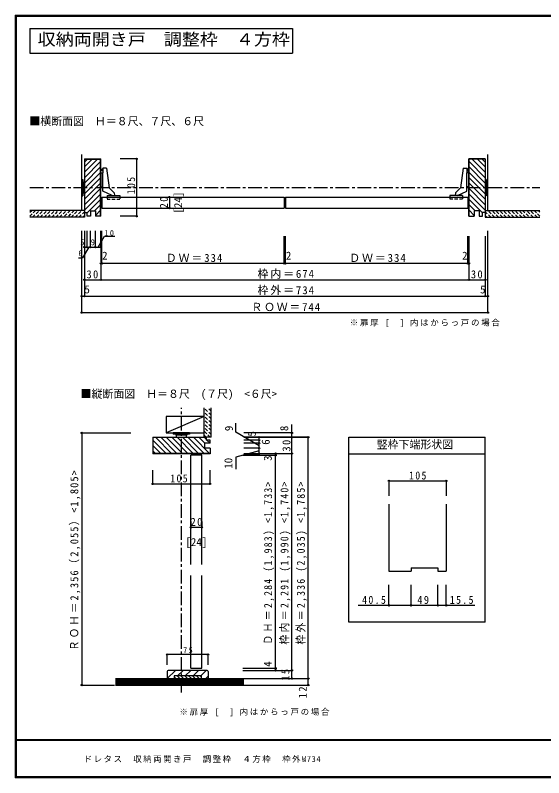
# Model space of a CAD drawing. Units: millimetres, scale not verified. Extents: x -973 to 977, y -718 to 696.
# Drawn here: x -973 to -5, y -701 to 696 of the extents above; entities that cross this region are included whole.
import ezdxf
from ezdxf.enums import TextEntityAlignment as Align

# ---------------------------------------------------------------- set-up
doc = ezdxf.new("R2010")
doc.units = ezdxf.units.MM
doc.header["$LTSCALE"] = 5
doc.header["$PDMODE"] = 32
doc.header["$PDSIZE"] = 2.5
doc.linetypes.add('CHAIN1', pattern=[8, 5, -1, 1, -1])
doc.linetypes.add('DASHED1', pattern=[1.8, 1.2, -0.6])
for name, color, linetype in [('0-0_補助線', 3, 'Continuous'), ('0-1_通り芯', 4, 'CHAIN1'), ('0-3_仕上げ', 2, 'Continuous'), ('0-4_枠', 3, 'Continuous'), ('0-6_扉', 6, 'Continuous'), ('0-7_金物', 7, 'Continuous'), ('0-A_文字', 7, 'Continuous'), ('0-B_寸法', 7, 'Continuous'), ('0-C_ハッチ', 4, 'Continuous'), ('F-1_枠', 6, 'Continuous'), ('F-A_文字', 7, 'Continuous')]:
    doc.layers.add(name, color=color, linetype=linetype)
doc.styles.add('ＭＳ ゴシック', font='')
doc.styles.get('ＭＳ ゴシック').set_extended_font_data('MS Gothic')

msp = doc.modelspace()

# ---------------------------------------------------------------- linework, layer by layer
at = {"layer": '0-0_補助線'}
for p, q in [((-362.639, -77.213), (-112.639, -77.213)), ((-362.639, -415.718), (-362.639, -77.213)), ((-112.639, -415.718), (-112.639, -77.213)), ((-362.639, -107.213), (-112.639, -107.213)), ((-288.955, -199.822), (-288.955, -322.188)), ((-183.955, -199.822), (-183.955, -322.188)), ((-248.455, -316.488), (-199.455, -316.488)), ((-248.455, -316.488), (-248.455, -322.188)), ((-199.455, -316.488), (-199.455, -322.188)), ((-288.955, -322.188), (-248.455, -322.188)), ((-199.455, -322.188), (-183.955, -322.188)), ((-112.639, -415.718), (-362.639, -415.718)), ((-680.166, -504.214), (-695.166, -519.214)), ((-695.139, -506.214), (-695.139, -519.214)), ((-622.139, -504.214), (-693.139, -504.214)), ((-666.024, -504.214), (-676.024, -514.214)), ((-651.881, -504.214), (-661.881, -514.214)), ((-637.739, -504.214), (-647.739, -514.214)), ((-623.597, -504.214), (-633.597, -514.214)), ((-620.139, -514.898), (-624.455, -519.214)), ((-620.139, -506.214), (-620.139, -519.214))]:
    msp.add_line(p, q, dxfattribs=at)
at = {"layer": '0-0_補助線', "color": 4}
for p, q in [((-288.955, -157.201), (-183.955, -157.201)), ((-288.955, -157.201), (-288.955, -184.335)), ((-183.955, -157.201), (-183.955, -184.335)), ((-288.955, -385.038), (-288.955, -347.279)), ((-248.455, -385.038), (-248.455, -347.279)), ((-199.455, -385.038), (-199.455, -347.279)), ((-183.955, -385.038), (-183.955, -347.279)), ((-248.455, -385.038), (-345.418, -385.038)), ((-199.455, -385.038), (-248.455, -385.038)), ((-131.951, -385.038), (-199.455, -385.038))]:
    msp.add_line(p, q, dxfattribs=at)
at = {"layer": '0-0_補助線', "color": 7}
for p, q in [((-682.139, -516.205), (-679.131, -519.214)), ((-677.06, -514.214), (-672.06, -519.214)), ((-669.989, -514.214), (-664.989, -519.214)), ((-662.918, -514.214), (-657.918, -519.214)), ((-655.847, -514.214), (-650.847, -519.214)), ((-648.775, -514.214), (-643.775, -519.214)), ((-641.704, -514.214), (-636.704, -519.214)), ((-634.633, -514.214), (-633.139, -515.708)), ((-633.139, -514.214), (-633.139, -519.214))]:
    msp.add_line(p, q, dxfattribs=at)
msp.add_lwpolyline([(-633.139, -514.214), (-682.139, -514.214), (-682.139, -519.214)], dxfattribs=at)
at = {"layer": '0-0_補助線'}
for centre, start, end in [((-693.139, -506.214), 90, 180), ((-622.139, -506.214), 0, 90)]:
    msp.add_arc(centre, 2, start, end, dxfattribs=at)
at = {"layer": '0-0_補助線', "color": 7}
for p in [(-288.955, -157.201), (-183.955, -157.201), (-288.955, -385.038), (-248.455, -385.038), (-199.455, -385.038), (-183.955, -385.038)]:
    msp.add_point(p, dxfattribs=at)
at = {"layer": '0-1_通り芯'}
for p, q in [((-946.639, 380.25), (-12.639, 380.25)), ((-669.139, -544.796), (-669.139, -23.214))]:
    msp.add_line(p, q, dxfattribs=at)
at = {"layer": '0-3_仕上げ', "color": 3}
for p, q in [((-851.639, 338.25), (-851.639, 440.75)), ((-107.639, 338.25), (-107.639, 440.75))]:
    msp.add_line(p, q, dxfattribs=at)
at = {"layer": '0-3_仕上げ'}
for p, q in [((-846.639, 338.25), (-946.639, 338.25)), ((-846.639, 338.25), (-846.639, 325.75)), ((-112.639, 338.25), (-12.639, 338.25)), ((-112.639, 338.25), (-112.639, 325.75)), ((-846.639, 325.75), (-946.639, 325.75)), ((-112.639, 325.75), (-12.639, 325.75)), ((-627.139, -77.214), (-627.139, -23.214)), ((-614.639, -77.214), (-614.639, -23.214)), ((-614.639, -77.214), (-627.139, -77.214)), ((-789.639, -519.214), (-554.639, -519.214)), ((-789.639, -531.214), (-554.639, -531.214))]:
    msp.add_line(p, q, dxfattribs=at)
at = {"layer": '0-3_仕上げ', "color": 7}
for p, q in [((-789.639, -521.214), (-554.639, -521.214)), ((-789.639, -523.214), (-554.639, -523.214)), ((-554.639, -525.214), (-789.639, -525.214)), ((-554.639, -527.214), (-789.639, -527.214)), ((-554.639, -529.214), (-789.639, -529.214))]:
    msp.add_line(p, q, dxfattribs=at)
at = {"layer": '0-3_仕上げ', "color": 4}
for points in [[(-627.139, -69.214), (-627.139, -39.214), (-697.139, -39.214), (-697.139, -69.214)], [(-627.139, -39.214), (-697.139, -69.214), (-627.139, -69.214)]]:
    msp.add_lwpolyline(points, dxfattribs=at)
at = {"layer": '0-4_枠'}
for p, q in [((-846.639, 432.75), (-816.639, 432.75)), ((-846.639, 432.75), (-846.639, 334.75)), ((-846.639, 432.25), (-817.139, 432.25)), ((-817.139, 327.75), (-817.139, 432.25)), ((-816.639, 327.75), (-816.639, 432.75)), ((-142.639, 327.75), (-142.639, 432.75)), ((-112.639, 432.75), (-142.639, 432.75)), ((-142.139, 327.75), (-142.139, 432.25)), ((-112.639, 432.25), (-142.139, 432.25)), ((-112.639, 432.75), (-112.639, 334.75)), ((-835.639, 337.75), (-826.639, 337.75)), ((-835.639, 337.75), (-835.639, 327.75)), ((-826.639, 337.75), (-826.639, 327.75)), ((-123.639, 337.75), (-132.639, 337.75)), ((-132.639, 337.75), (-132.639, 327.75)), ((-123.639, 337.75), (-123.639, 327.75)), ((-846.639, 334.75), (-841.639, 334.75)), ((-841.639, 327.75), (-841.639, 334.75)), ((-835.639, 327.75), (-841.639, 327.75)), ((-816.639, 327.75), (-826.639, 327.75)), ((-142.639, 327.75), (-132.639, 327.75)), ((-123.639, 327.75), (-117.639, 327.75)), ((-117.639, 327.75), (-117.639, 334.75)), ((-112.639, 334.75), (-117.639, 334.75)), ((-721.639, -77.214), (-623.639, -77.214)), ((-721.639, -77.214), (-721.639, -107.214)), ((-721.139, -77.214), (-721.139, -106.714)), ((-623.639, -77.214), (-623.639, -82.214)), ((-626.639, -88.214), (-626.639, -97.214)), ((-616.639, -88.214), (-626.639, -88.214)), ((-616.639, -97.214), (-626.639, -97.214)), ((-616.639, -97.214), (-616.639, -107.214)), ((-616.639, -107.214), (-721.639, -107.214)), ((-616.639, -106.714), (-721.139, -106.714)), ((-695.139, -519.214), (-620.139, -519.214))]:
    msp.add_line(p, q, dxfattribs=at)
msp.add_lwpolyline([(-616.639, -88.214), (-616.639, -82.214), (-623.639, -82.214)], dxfattribs=at)
at = {"layer": '0-6_扉'}
for p, q in [((-814.639, 362.75), (-480.639, 362.75)), ((-814.639, 362.75), (-814.639, 342.75)), ((-480.639, 362.75), (-480.639, 342.75)), ((-478.639, 362.75), (-144.639, 362.75)), ((-478.639, 362.75), (-478.639, 342.75)), ((-144.639, 362.75), (-144.639, 342.75)), ((-814.639, 342.75), (-480.639, 342.75)), ((-478.639, 342.75), (-144.639, 342.75)), ((-651.638, -310.214), (-651.638, -110.214)), ((-631.638, -110.214), (-651.638, -110.214)), ((-631.638, -310.214), (-631.638, -110.214)), ((-651.638, -500.214), (-651.638, -330.214))]:
    msp.add_line(p, q, dxfattribs=at)
msp.add_lwpolyline([(-651.638, -500.214), (-631.638, -500.214), (-631.638, -330.214)], dxfattribs=at)
at = {"layer": '0-7_金物'}
for p, q in [((-816.639, 407.491), (-812.889, 407.491)), ((-816.639, 407.491), (-816.639, 381.591)), ((-814.658, 413.853), (-814.872, 411.06)), ((-813.445, 410.822), (-814.872, 411.06)), ((-814.658, 413.853), (-813.03, 415.073)), ((-813.445, 412.034), (-812.978, 412.268)), ((-813.445, 410.822), (-813.445, 412.034)), ((-813.039, 415.541), (-812.889, 407.491)), ((-806.039, 415.492), (-813.039, 415.541)), ((-812.889, 381.591), (-812.889, 407.491)), ((-806.039, 415.492), (-801.119, 379.501)), ((-153.24, 415.492), (-158.16, 379.501)), ((-153.24, 415.492), (-146.24, 415.541)), ((-146.24, 415.541), (-146.389, 407.491)), ((-146.389, 381.591), (-146.389, 407.491)), ((-142.639, 407.491), (-146.389, 407.491)), ((-145.834, 412.034), (-146.301, 412.268)), ((-144.621, 413.853), (-146.249, 415.073)), ((-145.834, 410.822), (-145.834, 412.034)), ((-145.834, 410.822), (-144.406, 411.06)), ((-144.621, 413.853), (-144.406, 411.06)), ((-142.639, 407.491), (-142.639, 381.591)), ((-851.639, 395.25), (-851.639, 365.25)), ((-851.639, 395.25), (-849.639, 395.25)), ((-849.639, 395.25), (-849.639, 365.25)), ((-107.639, 395.25), (-109.639, 395.25)), ((-109.639, 365.25), (-109.639, 395.25)), ((-107.639, 365.25), (-107.639, 395.25)), ((-849.639, 390.25), (-847.639, 390.25)), ((-847.639, 390.25), (-847.639, 370.25)), ((-847.639, 389.25), (-846.639, 389.25)), ((-816.639, 381.591), (-812.887, 381.591)), ((-812.838, 373.734), (-812.889, 382.041)), ((-801.119, 379.501), (-792.026, 370.812)), ((-158.16, 379.501), (-167.253, 370.812)), ((-146.441, 373.734), (-146.389, 382.041)), ((-142.639, 381.591), (-146.392, 381.591)), ((-111.639, 389.25), (-112.639, 389.25)), ((-111.639, 370.25), (-111.639, 390.25)), ((-109.639, 390.25), (-111.639, 390.25)), ((-851.639, 365.25), (-849.639, 365.25)), ((-849.639, 370.25), (-847.639, 370.25)), ((-847.639, 371.25), (-846.639, 371.25)), ((-795.66, 365.75), (-812.838, 373.734)), ((-805.247, 365.75), (-781.697, 365.75)), ((-792.026, 370.812), (-791.785, 365.75)), ((-154.032, 365.75), (-177.582, 365.75)), ((-167.253, 370.812), (-167.494, 365.75)), ((-163.619, 365.75), (-146.441, 373.734)), ((-111.639, 371.25), (-112.639, 371.25)), ((-109.639, 370.25), (-111.639, 370.25)), ((-107.639, 365.25), (-109.639, 365.25)), ((-654.139, -69.214), (-684.139, -69.214)), ((-684.139, -69.214), (-684.139, -71.214)), ((-654.139, -69.214), (-654.139, -71.214)), ((-654.139, -71.214), (-684.139, -71.214)), ((-679.139, -71.214), (-679.139, -73.214)), ((-659.139, -73.214), (-679.139, -73.214)), ((-678.139, -77.214), (-678.139, -73.214)), ((-660.139, -73.214), (-660.139, -77.214)), ((-659.139, -71.214), (-659.139, -73.214))]:
    msp.add_line(p, q, dxfattribs=at)
at = {"layer": '0-7_金物', "linetype": 'DASHED1'}
for p, q in [((-805.247, 365.75), (-805.247, 358.76)), ((-781.697, 365.75), (-781.697, 358.76)), ((-177.582, 365.75), (-177.582, 358.76)), ((-154.032, 365.75), (-154.032, 358.76)), ((-805.247, 358.76), (-781.697, 358.76)), ((-154.032, 358.76), (-177.582, 358.76))]:
    msp.add_line(p, q, dxfattribs=at)
at = {"layer": '0-A_文字', "color": 3}
for p, q in [((-946.639, 671.667), (-946.639, 626.667)), ((-946.639, 671.667), (-465.476, 671.667)), ((-465.476, 671.667), (-465.476, 626.667)), ((-946.639, 626.667), (-465.476, 626.667))]:
    msp.add_line(p, q, dxfattribs=at)
at = {"layer": '0-A_文字', "color": 4}
for p, q in [((-526.639, -82.213), (-554.639, -82.213)), ((-526.639, -88.213), (-554.639, -88.213)), ((-526.639, -97.213), (-554.639, -97.213)), ((-526.639, -102.213), (-569.213, -113.621)), ((-554.639, -107.213), (-526.639, -107.213)), ((-526.639, -107.214), (-554.639, -107.214)), ((-569.213, -113.621), (-569.213, -135.489))]:
    msp.add_line(p, q, dxfattribs=at)
msp.add_lwpolyline([(-526.639, -92.713), (-569.213, -68.134), (-569.213, -51.284)], dxfattribs=at)
at = {"layer": '0-A_文字'}
for p in [(-526.639, -77.213), (-526.639, -82.213), (-526.639, -88.213), (-526.639, -97.213), (-526.639, -107.213), (-526.639, -107.214)]:
    msp.add_point(p, dxfattribs=at)
at = {"layer": '0-B_寸法', "color": 4}
for p, q in [((-751.205, 432.75), (-781.205, 432.75)), ((-751.205, 432.75), (-751.205, 327.75)), ((-703.047, 362.75), (-691.154, 362.75)), ((-691.154, 362.75), (-691.154, 342.75)), ((-703.047, 342.75), (-691.154, 342.75)), ((-751.205, 327.75), (-781.205, 327.75)), ((-851.639, 151.25), (-851.639, 301.25)), ((-846.639, 301.25), (-846.639, 181.25)), ((-841.639, 271.25), (-841.639, 301.25)), ((-835.639, 271.25), (-835.639, 301.25)), ((-826.639, 271.25), (-826.639, 301.25)), ((-816.639, 271.25), (-816.639, 301.25)), ((-814.639, 241.25), (-814.639, 301.25)), ((-107.639, 151.25), (-107.639, 301.25)), ((-821.639, 271.25), (-810.092, 291.25)), ((-816.639, 291.25), (-816.639, 211.25)), ((-810.092, 291.25), (-790.748, 291.25)), ((-480.639, 241.25), (-480.639, 291.25)), ((-478.639, 241.25), (-478.639, 291.25)), ((-144.639, 241.25), (-144.639, 291.25)), ((-142.639, 241.25), (-142.639, 291.25)), ((-142.639, 291.25), (-142.639, 211.25)), ((-112.639, 291.25), (-112.639, 181.25)), ((-838.639, 271.25), (-850.186, 251.25)), ((-846.639, 271.25), (-816.639, 271.25)), ((-857.298, 251.25), (-850.186, 251.25)), ((-142.639, 241.25), (-816.639, 241.25)), ((-846.639, 211.25), (-112.639, 211.25)), ((-851.639, 181.25), (-107.639, 181.25)), ((-851.639, 151.25), (-107.639, 151.25)), ((-466.639, -519.214), (-466.639, -54.068)), ((-851.639, -69.214), (-761.639, -69.214)), ((-851.639, -69.214), (-851.639, -531.214)), ((-466.639, -69.214), (-554.639, -69.214)), ((-436.639, -77.213), (-554.639, -77.213)), ((-554.639, -77.214), (-436.639, -77.214)), ((-526.639, -107.213), (-526.639, -77.213)), ((-436.639, -531.214), (-436.639, -77.214)), ((-556.639, -110.214), (-496.639, -110.214)), ((-496.639, -107.214), (-554.639, -107.214)), ((-496.639, -106.887), (-466.639, -106.887)), ((-496.639, -504.214), (-496.639, -107.214)), ((-721.639, -162.545), (-721.639, -137.174)), ((-616.639, -162.545), (-616.639, -137.174)), ((-721.639, -162.545), (-616.639, -162.545)), ((-651.638, -231.298), (-651.638, -242.214)), ((-631.638, -231.298), (-631.638, -242.214)), ((-631.638, -242.214), (-651.638, -242.214)), ((-695.139, -494.296), (-695.139, -475.159)), ((-620.139, -475.159), (-695.139, -475.159)), ((-620.139, -494.296), (-620.139, -475.159)), ((-556.639, -500.214), (-496.639, -500.214)), ((-556.639, -504.214), (-466.639, -504.214)), ((-556.639, -519.214), (-466.639, -519.214)), ((-496.639, -519.214), (-436.639, -519.214)), ((-851.639, -531.214), (-791.639, -531.214)), ((-556.639, -531.214), (-436.639, -531.214))]:
    msp.add_line(p, q, dxfattribs=at)
at = {"layer": '0-B_寸法'}
for p in [(-751.205, 432.75), (-691.154, 362.75), (-691.154, 342.75), (-751.205, 327.75), (-846.639, 271.25), (-841.639, 271.25), (-835.639, 271.25), (-826.639, 271.25), (-816.639, 271.25), (-816.639, 241.25), (-814.639, 241.25), (-480.639, 241.25), (-478.639, 241.25), (-144.639, 241.25), (-142.639, 241.25), (-846.639, 211.25), (-816.639, 211.25), (-142.639, 211.25), (-112.639, 211.25), (-851.639, 181.25), (-846.639, 181.25), (-112.639, 181.25), (-107.639, 181.25), (-851.639, 151.25), (-107.639, 151.25), (-851.639, -69.214), (-466.639, -69.214), (-466.639, -77.214), (-436.639, -77.213), (-436.639, -77.214), (-496.639, -107.214), (-496.639, -110.214), (-466.639, -106.887), (-721.639, -162.545), (-616.639, -162.545), (-651.638, -242.214), (-631.638, -242.214), (-695.139, -475.159), (-620.139, -475.159), (-496.639, -500.214), (-496.639, -504.214), (-466.639, -504.214), (-466.639, -504.214), (-851.639, -531.214), (-466.639, -519.214), (-466.639, -519.214), (-436.639, -519.214), (-436.639, -531.214)]:
    msp.add_point(p, dxfattribs=at)
at = {"layer": '0-C_ハッチ'}
for p, q in [((-846.639, 408.201), (-822.59, 432.25)), ((-846.639, 418.1), (-832.489, 432.25)), ((-846.639, 426.838), (-841.227, 432.25)), ((-846.639, 398.301), (-817.139, 427.801)), ((-112.639, 398.301), (-142.139, 427.801)), ((-112.639, 408.201), (-136.689, 432.25)), ((-112.639, 418.1), (-126.789, 432.25)), ((-112.639, 426.838), (-118.052, 432.25)), ((-846.639, 388.402), (-817.139, 417.902)), ((-846.639, 378.502), (-817.139, 408.002)), ((-112.639, 388.402), (-142.139, 417.902)), ((-112.639, 378.502), (-142.139, 408.002)), ((-846.639, 368.603), (-817.139, 398.103)), ((-112.639, 368.603), (-142.139, 398.103)), ((-846.639, 358.703), (-817.139, 388.203)), ((-846.639, 348.804), (-817.139, 378.304)), ((-112.639, 358.703), (-142.139, 388.203)), ((-112.639, 348.804), (-142.139, 378.304)), ((-846.639, 338.904), (-817.139, 368.404)), ((-112.639, 338.904), (-142.139, 368.404)), ((-817.139, 358.505), (-841.639, 334.005)), ((-142.139, 358.505), (-117.639, 334.005)), ((-827.995, 337.75), (-817.139, 348.605)), ((-817.139, 338.706), (-826.639, 329.206)), ((-131.284, 337.75), (-142.139, 348.605)), ((-142.139, 338.706), (-132.639, 329.206)), ((-696.367, -107.214), (-721.139, -82.442)), ((-686.468, -107.214), (-716.468, -77.214)), ((-676.568, -107.214), (-706.569, -77.214)), ((-666.669, -107.214), (-696.669, -77.214)), ((-656.769, -107.214), (-686.77, -77.214)), ((-646.87, -107.214), (-676.87, -77.214)), ((-636.97, -107.214), (-666.971, -77.214)), ((-627.071, -107.214), (-657.071, -77.214)), ((-617.172, -107.214), (-647.172, -77.214)), ((-626.272, -88.214), (-637.272, -77.214)), ((-627.373, -77.214), (-623.639, -80.947)), ((-622.373, -82.214), (-616.639, -87.947)), ((-706.267, -107.214), (-721.139, -92.341)), ((-616.639, -97.846), (-617.272, -97.214)), ((-716.166, -107.214), (-721.139, -102.241))]:
    msp.add_line(p, q, dxfattribs=at)
at = {"layer": '0-C_ハッチ', "linetype": 'DASHED1'}
for p, q in [((-946.639, 327.827), (-936.216, 338.25)), ((-946.639, 334.898), (-943.287, 338.25)), ((-941.645, 325.75), (-929.145, 338.25)), ((-934.574, 325.75), (-922.074, 338.25)), ((-927.503, 325.75), (-915.003, 338.25)), ((-920.432, 325.75), (-907.932, 338.25)), ((-913.361, 325.75), (-900.861, 338.25)), ((-906.289, 325.75), (-893.789, 338.25)), ((-899.218, 325.75), (-886.718, 338.25)), ((-892.147, 325.75), (-879.647, 338.25)), ((-872.576, 338.25), (-885.076, 325.75)), ((-865.505, 338.25), (-878.005, 325.75)), ((-870.934, 325.75), (-858.434, 338.25)), ((-863.863, 325.75), (-851.363, 338.25)), ((-856.792, 325.75), (-846.639, 335.903)), ((-102.487, 325.75), (-112.639, 335.903)), ((-95.416, 325.75), (-107.916, 338.25)), ((-88.344, 325.75), (-100.845, 338.25)), ((-81.273, 325.75), (-93.773, 338.25)), ((-74.202, 325.75), (-86.702, 338.25)), ((-67.131, 325.75), (-79.631, 338.25)), ((-60.06, 325.75), (-72.56, 338.25)), ((-52.989, 325.75), (-65.489, 338.25)), ((-45.918, 325.75), (-58.418, 338.25)), ((-38.847, 325.75), (-51.347, 338.25)), ((-44.276, 338.25), (-31.776, 325.75)), ((-24.705, 325.75), (-37.205, 338.25)), ((-17.634, 325.75), (-30.134, 338.25)), ((-12.639, 327.827), (-23.063, 338.25)), ((-12.639, 334.898), (-15.992, 338.25)), ((-849.721, 325.75), (-846.639, 328.831)), ((-109.558, 325.75), (-112.639, 328.831)), ((-614.639, -36.554), (-627.139, -24.054)), ((-614.639, -29.483), (-620.909, -23.214)), ((-614.639, -43.625), (-627.139, -31.125)), ((-614.639, -50.696), (-627.139, -38.196)), ((-614.639, -57.767), (-627.139, -45.267)), ((-614.639, -64.838), (-627.139, -52.338)), ((-614.639, -71.909), (-627.139, -59.409)), ((-616.406, -77.214), (-627.139, -66.48)), ((-623.477, -77.214), (-627.139, -73.551))]:
    msp.add_line(p, q, dxfattribs=at)
at = {"layer": 'F-1_枠'}
for p, q in [((-973.347, 695.833), (-973.347, -700.833)), ((-973.347, 695.833), (976.653, 695.833)), ((-973.347, 695), (976.653, 695)), ((-973.347, 694.167), (976.653, 694.167)), ((-972.514, 695.833), (-972.514, -700.833)), ((-971.68, 695.833), (-971.68, -700.833)), ((976.653, -631.667), (-973.347, -631.667)), ((976.653, -632.5), (-973.347, -632.5)), ((976.653, -699.167), (-973.347, -699.167)), ((976.653, -700), (-973.347, -700)), ((976.653, -700.833), (-973.347, -700.833))]:
    msp.add_line(p, q, dxfattribs=at)

# ---------------------------------------------------------------- texts
at = {"layer": '0-0_補助線', "color": 7, "style": 'ＭＳ ゴシック'}
msp.add_text('竪枠下端形状図', height=14.66, dxfattribs=at).set_placement((-311.389, -102.213), align=Align.BOTTOM_LEFT)
at = {"layer": '0-0_補助線', "color": 7, "char_height": 14.66, "attachment_point": 7, "style": 'ＭＳ ゴシック'}
for s, insert in [('\\T1.27;\\W0.9;105', (-252.144, -154.701)), ('\\T1.28;\\W0.9;40.5', (-338.104, -382.538)), ('\\T1.27;\\W0.95;49', (-237.08, -382.538)), ('\\T1.28;\\W0.9;15.5', (-177.569, -382.538))]:
    msp.add_mtext(s, dxfattribs=dict(at, insert=insert))
at = {"layer": '0-A_文字', "color": 3, "style": 'ＭＳ ゴシック', "width": 1.1}
msp.add_text('収納両開き戸\u3000調整枠\u3000４方枠', height=21.99, dxfattribs=at).set_placement((-932.264, 634.167), align=Align.BOTTOM_LEFT)
at = {"layer": '0-A_文字', "style": 'ＭＳ ゴシック'}
for s, p in [('■横断面図\u3000Ｈ＝８尺、７尺、６尺', (-947.481, 490.073)), ('■縦断面図\u3000Ｈ＝８尺\u3000(７尺)\u3000<６尺>', (-853.604, -9.392)), ('[24]', (-661.638, -280.82))]:
    msp.add_text(s, height=14.66, dxfattribs=at).set_placement(p, align=Align.BOTTOM_LEFT)
for s, p in [('[24]', (-663.305, 332.75)), ('9', (-570.344, -65.951)), ('5', (-528.529, -75.844)), ('6', (-503.049, -90.971)), ('10', (-571.38, -134.799))]:
    msp.add_text(s, height=14.66, rotation=90, dxfattribs=at).set_placement(p, align=Align.BOTTOM_LEFT)
at = {"layer": '0-A_文字', "char_height": 11, "attachment_point": 7, "style": 'ＭＳ ゴシック'}
for insert in [(-360.687, 124.803), (-672.665, -588.17)]:
    msp.add_mtext('\\T1.21;※扉厚\\~[\\~\\~]\\~内はからっ戸の場合', dxfattribs=dict(at, insert=insert))
at = {"layer": '0-B_寸法', "style": 'ＭＳ ゴシック'}
for s, height, p in [('5', 11, (-854.139, 271.25)), ('9', 11, (-834.889, 271.25)), ('6', 11, (-857.686, 251.25)), ('2', 14.66, (-814.352, 243.75)), ('2', 14.66, (-477.778, 243.75)), ('2', 14.66, (-155.08, 243.75)), ('5', 14.66, (-846.588, 181.995)), ('5', 14.66, (-122.026, 181.896))]:
    msp.add_text(s, height=height, dxfattribs=at).set_placement(p, align=Align.BOTTOM_LEFT)
for s, p in [('8', (-469.139, -65.915)), ('3', (-499.206, -120.427)), ('4', (-499.327, -497.553))]:
    msp.add_text(s, height=14.66, rotation=90, dxfattribs=at).set_placement(p, align=Align.BOTTOM_LEFT)
at = {"layer": '0-B_寸法', "char_height": 14.66, "attachment_point": 7, "rotation": 90, "style": 'ＭＳ ゴシック'}
for s, insert in [('\\T1.27;\\W0.9;105', (-753.705, 368)), ('\\T1.27;\\W0.95;20', (-693.654, 342.125)), ('\\T1.27;\\W0.95;30', (-469.139, -103.3)), ('\\T1.21;\\W0.95;ＲＯＨ＝2,356（2,055）<1,805>', (-854.139, -468.214)), ('\\T1.24;\\W0.9;ＤＨ＝2,284\\~(1,983)\\~<1,733>', (-499.139, -456.964)), ('\\T1.24;\\W0.9;枠内＝2,291\\~(1,990)\\~<1,740>', (-469.139, -456.964)), ('\\T1.24;\\W0.9;枠外＝2,336\\~(2,035)\\~<1,785>', (-439.139, -456.964)), ('\\T1.27;\\W0.95;15', (-471.147, -523.037)), ('\\T1.27;\\W0.95;12', (-439.635, -555.082))]:
    msp.add_mtext(s, dxfattribs=dict(at, insert=insert))
at = {"layer": '0-B_寸法', "attachment_point": 7, "style": 'ＭＳ ゴシック'}
for s, insert, char_height in [('\\T1.36;\\W0.9;10', (-810.092, 291.25), 11), ('\\T1.17;ＤＷ＝334', (-697.639, 243.75), 14.66), ('\\T1.17;ＤＷ＝334', (-361.639, 243.75), 14.66), ('\\T1.27;\\W0.95;30', (-842.889, 213.75), 14.66), ('\\T1.17;枠内＝674', (-529.639, 213.25), 14.66), ('\\T1.27;\\W0.95;30', (-138.889, 213.75), 14.66), ('\\T1.17;枠外＝734', (-529.639, 183.25), 14.66), ('\\T1.16;ＲＯＷ＝744', (-540.889, 153.75), 14.66), ('\\T1.27;\\W0.9;105', (-689.389, -160.045), 14.66), ('\\T1.27;\\W0.95;20', (-652.263, -239.714), 14.66), ('\\T1.36;\\W0.9;75', (-665.764, -472.659), 11)]:
    msp.add_mtext(s, dxfattribs=dict(at, insert=insert, char_height=char_height))
at = {"layer": 'F-A_文字', "insert": (-847.938, -673.333), "char_height": 11, "attachment_point": 7, "style": 'ＭＳ ゴシック'}
msp.add_mtext('\\T1.18;ドレタス\u3000収納両開き戸\u3000調整枠\u3000４方枠\u3000枠外W734', dxfattribs=at)

doc.saveas('drawing.dxf')
